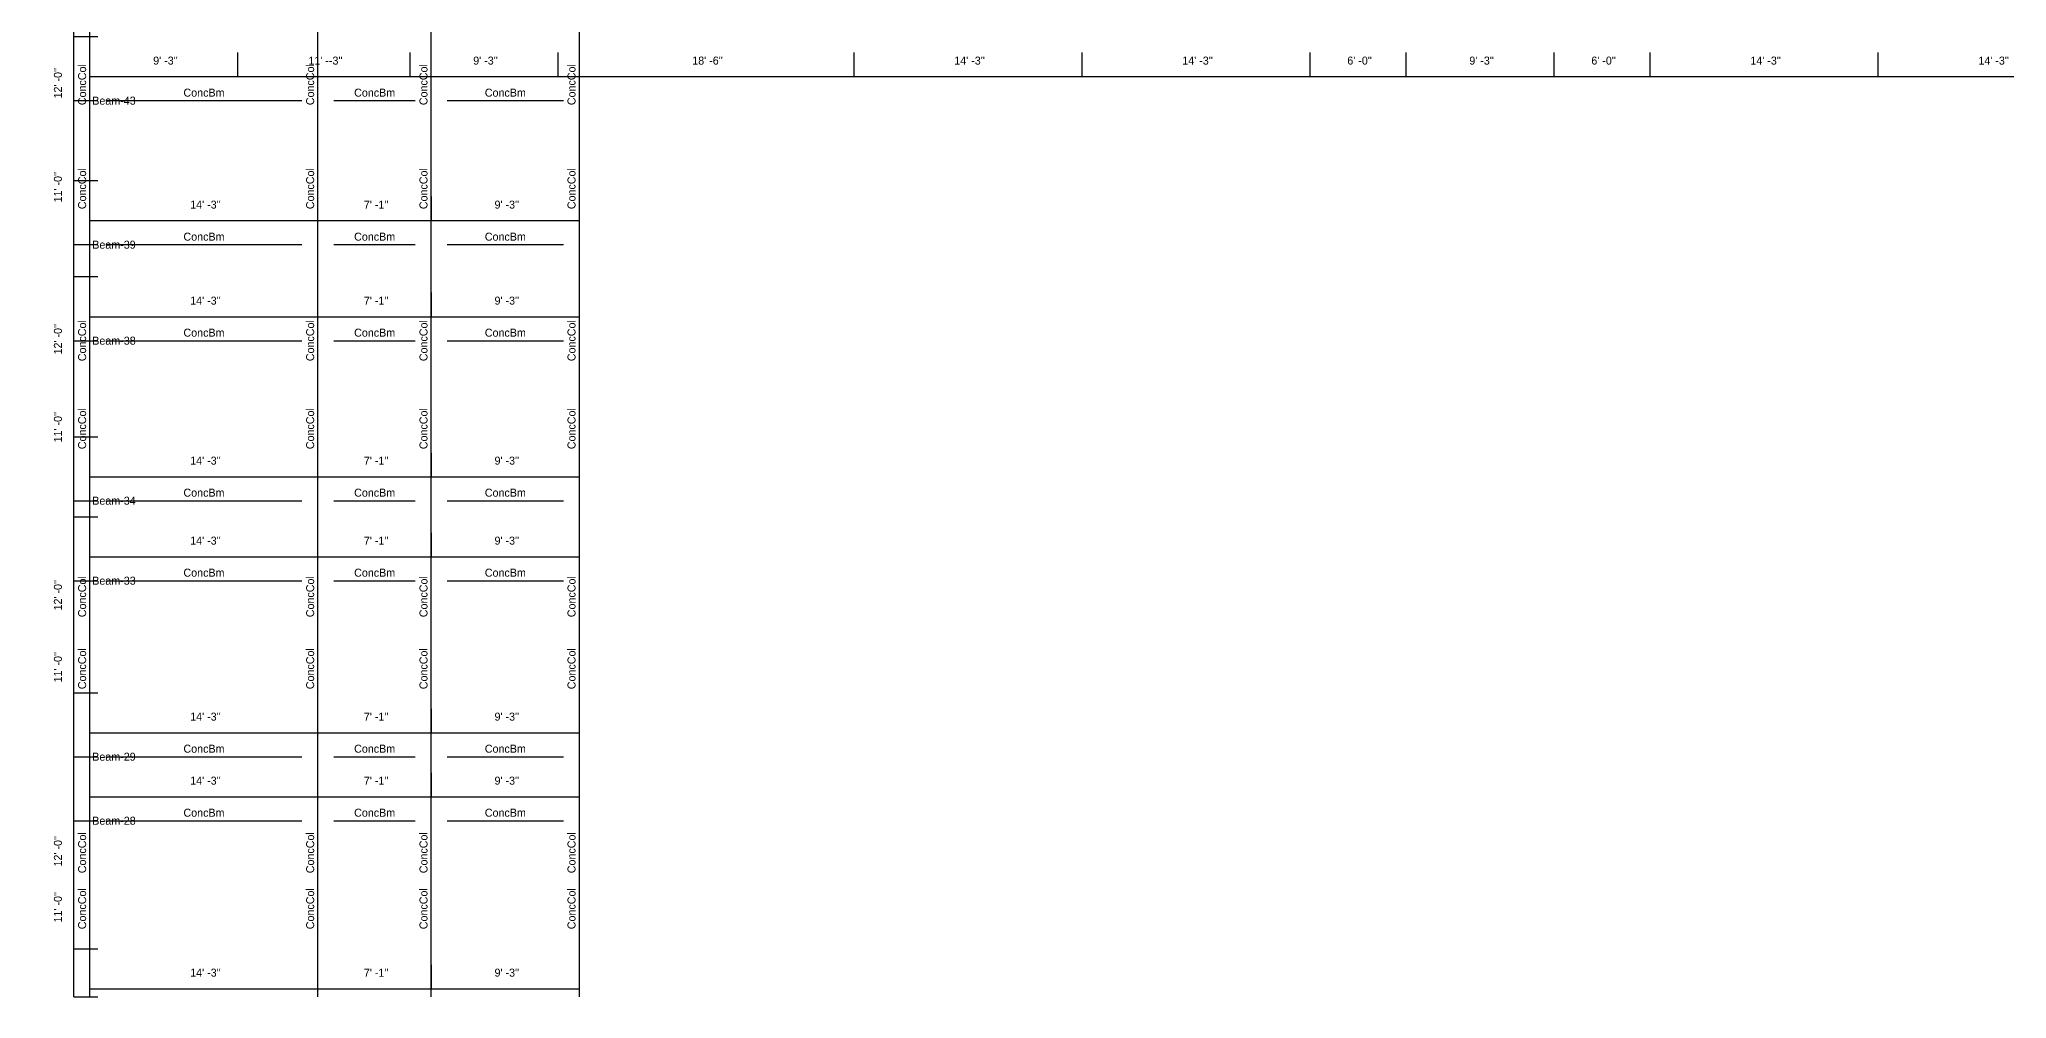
# Model space of a CAD drawing. Extents: x -38 to 2998, y -195 to 11529.
# Drawn here: x -38 to 1437, y 587 to 1306 of the extents above; entities that cross this region are included whole.
import ezdxf
from ezdxf.enums import TextEntityAlignment as Align

# ---------------------------------------------------------------- set-up
doc = ezdxf.new("R2010")
doc.units = 0
doc.header["$MEASUREMENT"] = 0
doc.layers.get('0').update_dxf_attribs({"linetype": 'CONTINUOUS'})
for name, color, linetype in [('CENTERLINES', 7, 'CONTINUOUS'), ('DIMENSIONS', 4, 'CONTINUOUS'), ('TEXT', 5, 'CONTINUOUS')]:
    doc.layers.add(name, color=color, linetype=linetype)
doc.dimstyles.get("Standard").update_dxf_attribs({"dimtxt": 0.18, "dimasz": 0.18, "dimexe": 0.18, "dimexo": 0.0625, "dimgap": 0.09, "dimtad": 0, "dimtih": 1, "dimtoh": 1, "dimdec": 4, "dimzin": 0, "dimtxsty": 'STANDARD', "dimcen": 0.09, "dimazin": 3, "dimtfac": 1, "dimtdec": 4, "dimtofl": 0, "dimtmove": 0, "dimatfit": 3, "dimtolj": 1, "dimtzin": 0})

# ---------------------------------------------------------------- blocks, each defined once
blk = doc.blocks.new('*D1072')
at = {"color": 1, "linetype": 'BYBLOCK'}
for points in [[(4.8, 598.8), (3.7, 597.7), (-3.7, 590.3), (-4.8, 589.2)], [(175.8, 598.8), (174.7, 597.7), (167.3, 590.3), (166.2, 589.2)]]:
    blk.add_solid(points, dxfattribs=at)
at = {"layer": 'DIMENSIONS', "color": 9, "linetype": 'BYBLOCK'}
for p, q in [((0, 594), (0, 612)), ((171, 594), (171, 612))]:
    blk.add_line(p, q, dxfattribs=at)
at = {"layer": 'DIMENSIONS', "color": 0, "linetype": 'BYBLOCK'}
blk.add_line((0, 594), (171, 594), dxfattribs=at)
at = {"layer": 'DIMENSIONS', "color": 0, "linetype": 'BYBLOCK', "insert": (85.5, 606), "char_height": 6, "attachment_point": 5}
blk.add_mtext("\\A1; 14' -3''", dxfattribs=at)
blk = doc.blocks.new('*D1073')
at = {"color": 1, "linetype": 'BYBLOCK'}
for points in [[(175.8, 598.8), (174.7, 597.7), (167.3, 590.3), (166.2, 589.2)], [(260.8, 598.8), (259.7, 597.7), (252.3, 590.3), (251.2, 589.2)]]:
    blk.add_solid(points, dxfattribs=at)
at = {"layer": 'DIMENSIONS', "color": 9, "linetype": 'BYBLOCK'}
for p, q in [((171, 594), (171, 612)), ((256, 594), (256, 612))]:
    blk.add_line(p, q, dxfattribs=at)
at = {"layer": 'DIMENSIONS', "color": 0, "linetype": 'BYBLOCK'}
blk.add_line((171, 594), (256, 594), dxfattribs=at)
at = {"layer": 'DIMENSIONS', "color": 0, "linetype": 'BYBLOCK', "insert": (213.5, 606), "char_height": 6, "attachment_point": 5}
blk.add_mtext("\\A1; 7' -1''", dxfattribs=at)
blk = doc.blocks.new('*D1074')
at = {"color": 1, "linetype": 'BYBLOCK'}
for points in [[(260.8, 598.8), (259.7, 597.7), (252.3, 590.3), (251.2, 589.2)], [(371.8, 598.8), (370.7, 597.7), (363.3, 590.3), (362.2, 589.2)]]:
    blk.add_solid(points, dxfattribs=at)
at = {"layer": 'DIMENSIONS', "color": 9, "linetype": 'BYBLOCK'}
for p, q in [((256, 594), (256, 612)), ((367, 594), (367, 612))]:
    blk.add_line(p, q, dxfattribs=at)
at = {"layer": 'DIMENSIONS', "color": 0, "linetype": 'BYBLOCK'}
blk.add_line((256, 594), (367, 594), dxfattribs=at)
at = {"layer": 'DIMENSIONS', "color": 0, "linetype": 'BYBLOCK', "insert": (311.5, 606), "char_height": 6, "attachment_point": 5}
blk.add_mtext("\\A1; 9' -3''", dxfattribs=at)
blk = doc.blocks.new('*D1075')
at = {"color": 1, "linetype": 'BYBLOCK'}
for points in [[(-8.3, 764.3), (-7.2, 763.2), (-16.8, 772.8), (-15.7, 771.7)], [(-8.3, 620.3), (-7.2, 619.2), (-16.8, 628.8), (-15.7, 627.7)]]:
    blk.add_solid(points, dxfattribs=at)
at = {"layer": 'DIMENSIONS', "color": 9, "linetype": 'BYBLOCK'}
for p, q in [((-12, 768), (6, 768)), ((-12, 624), (6, 624))]:
    blk.add_line(p, q, dxfattribs=at)
at = {"layer": 'DIMENSIONS', "color": 0, "linetype": 'BYBLOCK'}
blk.add_line((-12, 624), (-12, 768), dxfattribs=at)
at = {"layer": 'DIMENSIONS', "color": 0, "linetype": 'BYBLOCK', "insert": (-24, 696), "char_height": 6, "attachment_point": 5, "rotation": 90}
blk.add_mtext("\\A1; 12' -0''", dxfattribs=at)
blk = doc.blocks.new('*D1076')
at = {"color": 1, "linetype": 'BYBLOCK'}
for points in [[(4.8, 790.8), (3.7, 789.7), (-3.7, 782.3), (-4.8, 781.2)], [(175.8, 790.8), (174.7, 789.7), (167.3, 782.3), (166.2, 781.2)]]:
    blk.add_solid(points, dxfattribs=at)
at = {"layer": 'DIMENSIONS', "color": 9, "linetype": 'BYBLOCK'}
for p, q in [((0, 786), (0, 804)), ((171, 786), (171, 804))]:
    blk.add_line(p, q, dxfattribs=at)
at = {"layer": 'DIMENSIONS', "color": 0, "linetype": 'BYBLOCK'}
blk.add_line((0, 786), (171, 786), dxfattribs=at)
at = {"layer": 'DIMENSIONS', "color": 0, "linetype": 'BYBLOCK', "insert": (85.5, 798), "char_height": 6, "attachment_point": 5}
blk.add_mtext("\\A1; 14' -3''", dxfattribs=at)
blk = doc.blocks.new('*D1077')
at = {"color": 1, "linetype": 'BYBLOCK'}
for points in [[(175.8, 790.8), (174.7, 789.7), (167.3, 782.3), (166.2, 781.2)], [(260.8, 790.8), (259.7, 789.7), (252.3, 782.3), (251.2, 781.2)]]:
    blk.add_solid(points, dxfattribs=at)
at = {"layer": 'DIMENSIONS', "color": 9, "linetype": 'BYBLOCK'}
for p, q in [((171, 786), (171, 804)), ((256, 786), (256, 804))]:
    blk.add_line(p, q, dxfattribs=at)
at = {"layer": 'DIMENSIONS', "color": 0, "linetype": 'BYBLOCK'}
blk.add_line((171, 786), (256, 786), dxfattribs=at)
at = {"layer": 'DIMENSIONS', "color": 0, "linetype": 'BYBLOCK', "insert": (213.5, 798), "char_height": 6, "attachment_point": 5}
blk.add_mtext("\\A1; 7' -1''", dxfattribs=at)
blk = doc.blocks.new('*D1078')
at = {"color": 1, "linetype": 'BYBLOCK'}
for points in [[(260.8, 790.8), (259.7, 789.7), (252.3, 782.3), (251.2, 781.2)], [(371.8, 790.8), (370.7, 789.7), (363.3, 782.3), (362.2, 781.2)]]:
    blk.add_solid(points, dxfattribs=at)
at = {"layer": 'DIMENSIONS', "color": 9, "linetype": 'BYBLOCK'}
for p, q in [((256, 786), (256, 804)), ((367, 786), (367, 804))]:
    blk.add_line(p, q, dxfattribs=at)
at = {"layer": 'DIMENSIONS', "color": 0, "linetype": 'BYBLOCK'}
blk.add_line((256, 786), (367, 786), dxfattribs=at)
at = {"layer": 'DIMENSIONS', "color": 0, "linetype": 'BYBLOCK', "insert": (311.5, 798), "char_height": 6, "attachment_point": 5}
blk.add_mtext("\\A1; 9' -3''", dxfattribs=at)
blk = doc.blocks.new('*D1079')
at = {"color": 1, "linetype": 'BYBLOCK'}
for points in [[(-8.3, 956.3), (-7.2, 955.2), (-16.8, 964.8), (-15.7, 963.7)], [(-8.3, 812.3), (-7.2, 811.2), (-16.8, 820.8), (-15.7, 819.7)]]:
    blk.add_solid(points, dxfattribs=at)
at = {"layer": 'DIMENSIONS', "color": 9, "linetype": 'BYBLOCK'}
for p, q in [((-12, 960), (6, 960)), ((-12, 816), (6, 816))]:
    blk.add_line(p, q, dxfattribs=at)
at = {"layer": 'DIMENSIONS', "color": 0, "linetype": 'BYBLOCK'}
blk.add_line((-12, 816), (-12, 960), dxfattribs=at)
at = {"layer": 'DIMENSIONS', "color": 0, "linetype": 'BYBLOCK', "insert": (-24, 888), "char_height": 6, "attachment_point": 5, "rotation": 90}
blk.add_mtext("\\A1; 12' -0''", dxfattribs=at)
blk = doc.blocks.new('*D1080')
at = {"color": 1, "linetype": 'BYBLOCK'}
for points in [[(4.8, 982.8), (3.7, 981.7), (-3.7, 974.3), (-4.8, 973.2)], [(175.8, 982.8), (174.7, 981.7), (167.3, 974.3), (166.2, 973.2)]]:
    blk.add_solid(points, dxfattribs=at)
at = {"layer": 'DIMENSIONS', "color": 9, "linetype": 'BYBLOCK'}
for p, q in [((0, 978), (0, 996)), ((171, 978), (171, 996))]:
    blk.add_line(p, q, dxfattribs=at)
at = {"layer": 'DIMENSIONS', "color": 0, "linetype": 'BYBLOCK'}
blk.add_line((0, 978), (171, 978), dxfattribs=at)
at = {"layer": 'DIMENSIONS', "color": 0, "linetype": 'BYBLOCK', "insert": (85.5, 990), "char_height": 6, "attachment_point": 5}
blk.add_mtext("\\A1; 14' -3''", dxfattribs=at)
blk = doc.blocks.new('*D1081')
at = {"color": 1, "linetype": 'BYBLOCK'}
for points in [[(175.8, 982.8), (174.7, 981.7), (167.3, 974.3), (166.2, 973.2)], [(260.8, 982.8), (259.7, 981.7), (252.3, 974.3), (251.2, 973.2)]]:
    blk.add_solid(points, dxfattribs=at)
at = {"layer": 'DIMENSIONS', "color": 9, "linetype": 'BYBLOCK'}
for p, q in [((171, 978), (171, 996)), ((256, 978), (256, 996))]:
    blk.add_line(p, q, dxfattribs=at)
at = {"layer": 'DIMENSIONS', "color": 0, "linetype": 'BYBLOCK'}
blk.add_line((171, 978), (256, 978), dxfattribs=at)
at = {"layer": 'DIMENSIONS', "color": 0, "linetype": 'BYBLOCK', "insert": (213.5, 990), "char_height": 6, "attachment_point": 5}
blk.add_mtext("\\A1; 7' -1''", dxfattribs=at)
blk = doc.blocks.new('*D1082')
at = {"color": 1, "linetype": 'BYBLOCK'}
for points in [[(260.8, 982.8), (259.7, 981.7), (252.3, 974.3), (251.2, 973.2)], [(371.8, 982.8), (370.7, 981.7), (363.3, 974.3), (362.2, 973.2)]]:
    blk.add_solid(points, dxfattribs=at)
at = {"layer": 'DIMENSIONS', "color": 9, "linetype": 'BYBLOCK'}
for p, q in [((256, 978), (256, 996)), ((367, 978), (367, 996))]:
    blk.add_line(p, q, dxfattribs=at)
at = {"layer": 'DIMENSIONS', "color": 0, "linetype": 'BYBLOCK'}
blk.add_line((256, 978), (367, 978), dxfattribs=at)
at = {"layer": 'DIMENSIONS', "color": 0, "linetype": 'BYBLOCK', "insert": (311.5, 990), "char_height": 6, "attachment_point": 5}
blk.add_mtext("\\A1; 9' -3''", dxfattribs=at)
blk = doc.blocks.new('*D1083')
at = {"color": 1, "linetype": 'BYBLOCK'}
for points in [[(-8.3, 1148.3), (-7.2, 1147.2), (-16.8, 1156.8), (-15.7, 1155.7)], [(-8.3, 1004.3), (-7.2, 1003.2), (-16.8, 1012.8), (-15.7, 1011.7)]]:
    blk.add_solid(points, dxfattribs=at)
at = {"layer": 'DIMENSIONS', "color": 9, "linetype": 'BYBLOCK'}
for p, q in [((-12, 1152), (6, 1152)), ((-12, 1008), (6, 1008))]:
    blk.add_line(p, q, dxfattribs=at)
at = {"layer": 'DIMENSIONS', "color": 0, "linetype": 'BYBLOCK'}
blk.add_line((-12, 1008), (-12, 1152), dxfattribs=at)
at = {"layer": 'DIMENSIONS', "color": 0, "linetype": 'BYBLOCK', "insert": (-24, 1080), "char_height": 6, "attachment_point": 5, "rotation": 90}
blk.add_mtext("\\A1; 12' -0''", dxfattribs=at)
blk = doc.blocks.new('*D1084')
at = {"color": 1, "linetype": 'BYBLOCK'}
for points in [[(4.8, 1174.8), (3.7, 1173.7), (-3.7, 1166.3), (-4.8, 1165.2)], [(175.8, 1174.8), (174.7, 1173.7), (167.3, 1166.3), (166.2, 1165.2)]]:
    blk.add_solid(points, dxfattribs=at)
at = {"layer": 'DIMENSIONS', "color": 9, "linetype": 'BYBLOCK'}
for p, q in [((0, 1170), (0, 1188)), ((171, 1170), (171, 1188))]:
    blk.add_line(p, q, dxfattribs=at)
at = {"layer": 'DIMENSIONS', "color": 0, "linetype": 'BYBLOCK'}
blk.add_line((0, 1170), (171, 1170), dxfattribs=at)
at = {"layer": 'DIMENSIONS', "color": 0, "linetype": 'BYBLOCK', "insert": (85.5, 1182), "char_height": 6, "attachment_point": 5}
blk.add_mtext("\\A1; 14' -3''", dxfattribs=at)
blk = doc.blocks.new('*D1085')
at = {"color": 1, "linetype": 'BYBLOCK'}
for points in [[(175.8, 1174.8), (174.7, 1173.7), (167.3, 1166.3), (166.2, 1165.2)], [(260.8, 1174.8), (259.7, 1173.7), (252.3, 1166.3), (251.2, 1165.2)]]:
    blk.add_solid(points, dxfattribs=at)
at = {"layer": 'DIMENSIONS', "color": 9, "linetype": 'BYBLOCK'}
for p, q in [((171, 1170), (171, 1188)), ((256, 1170), (256, 1188))]:
    blk.add_line(p, q, dxfattribs=at)
at = {"layer": 'DIMENSIONS', "color": 0, "linetype": 'BYBLOCK'}
blk.add_line((171, 1170), (256, 1170), dxfattribs=at)
at = {"layer": 'DIMENSIONS', "color": 0, "linetype": 'BYBLOCK', "insert": (213.5, 1182), "char_height": 6, "attachment_point": 5}
blk.add_mtext("\\A1; 7' -1''", dxfattribs=at)
blk = doc.blocks.new('*D1086')
at = {"color": 1, "linetype": 'BYBLOCK'}
for points in [[(260.8, 1174.8), (259.7, 1173.7), (252.3, 1166.3), (251.2, 1165.2)], [(371.8, 1174.8), (370.7, 1173.7), (363.3, 1166.3), (362.2, 1165.2)]]:
    blk.add_solid(points, dxfattribs=at)
at = {"layer": 'DIMENSIONS', "color": 9, "linetype": 'BYBLOCK'}
for p, q in [((256, 1170), (256, 1188)), ((367, 1170), (367, 1188))]:
    blk.add_line(p, q, dxfattribs=at)
at = {"layer": 'DIMENSIONS', "color": 0, "linetype": 'BYBLOCK'}
blk.add_line((256, 1170), (367, 1170), dxfattribs=at)
at = {"layer": 'DIMENSIONS', "color": 0, "linetype": 'BYBLOCK', "insert": (311.5, 1182), "char_height": 6, "attachment_point": 5}
blk.add_mtext("\\A1; 9' -3''", dxfattribs=at)
blk = doc.blocks.new('*D1087')
at = {"color": 1, "linetype": 'BYBLOCK'}
for points in [[(-8.3, 1340.3), (-7.2, 1339.2), (-16.8, 1348.8), (-15.7, 1347.7)], [(-8.3, 1196.3), (-7.2, 1195.2), (-16.8, 1204.8), (-15.7, 1203.7)]]:
    blk.add_solid(points, dxfattribs=at)
at = {"layer": 'DIMENSIONS', "color": 9, "linetype": 'BYBLOCK'}
for p, q in [((-12, 1344), (6, 1344)), ((-12, 1200), (6, 1200))]:
    blk.add_line(p, q, dxfattribs=at)
at = {"layer": 'DIMENSIONS', "color": 0, "linetype": 'BYBLOCK'}
blk.add_line((-12, 1200), (-12, 1344), dxfattribs=at)
at = {"layer": 'DIMENSIONS', "color": 0, "linetype": 'BYBLOCK', "insert": (-24, 1272), "char_height": 6, "attachment_point": 5, "rotation": 90}
blk.add_mtext("\\A1; 12' -0''", dxfattribs=at)
blk = doc.blocks.new('*D1545')
at = {"color": 1, "linetype": 'BYBLOCK'}
for points in [[(-8.3, 716.3), (-7.2, 715.2), (-16.8, 724.8), (-15.7, 723.7)], [(-8.3, 584.3), (-7.2, 583.2), (-16.8, 592.8), (-15.7, 591.7)]]:
    blk.add_solid(points, dxfattribs=at)
at = {"layer": 'DIMENSIONS', "color": 9, "linetype": 'BYBLOCK'}
for p, q in [((-12, 720), (6, 720)), ((-12, 588), (6, 588))]:
    blk.add_line(p, q, dxfattribs=at)
at = {"layer": 'DIMENSIONS', "color": 0, "linetype": 'BYBLOCK'}
blk.add_line((-12, 588), (-12, 720), dxfattribs=at)
at = {"layer": 'DIMENSIONS', "color": 0, "linetype": 'BYBLOCK', "insert": (-24, 654), "char_height": 6, "attachment_point": 5, "rotation": 90}
blk.add_mtext("\\A1; 11' -0''", dxfattribs=at)
blk = doc.blocks.new('*D1546')
at = {"color": 1, "linetype": 'BYBLOCK'}
for points in [[(4.8, 742.8), (3.7, 741.7), (-3.7, 734.3), (-4.8, 733.2)], [(175.8, 742.8), (174.7, 741.7), (167.3, 734.3), (166.2, 733.2)]]:
    blk.add_solid(points, dxfattribs=at)
at = {"layer": 'DIMENSIONS', "color": 9, "linetype": 'BYBLOCK'}
for p, q in [((0, 738), (0, 756)), ((171, 738), (171, 756))]:
    blk.add_line(p, q, dxfattribs=at)
at = {"layer": 'DIMENSIONS', "color": 0, "linetype": 'BYBLOCK'}
blk.add_line((0, 738), (171, 738), dxfattribs=at)
at = {"layer": 'DIMENSIONS', "color": 0, "linetype": 'BYBLOCK', "insert": (85.5, 750), "char_height": 6, "attachment_point": 5}
blk.add_mtext("\\A1; 14' -3''", dxfattribs=at)
blk = doc.blocks.new('*D1547')
at = {"color": 1, "linetype": 'BYBLOCK'}
for points in [[(175.8, 742.8), (174.7, 741.7), (167.3, 734.3), (166.2, 733.2)], [(260.8, 742.8), (259.7, 741.7), (252.3, 734.3), (251.2, 733.2)]]:
    blk.add_solid(points, dxfattribs=at)
at = {"layer": 'DIMENSIONS', "color": 9, "linetype": 'BYBLOCK'}
for p, q in [((171, 738), (171, 756)), ((256, 738), (256, 756))]:
    blk.add_line(p, q, dxfattribs=at)
at = {"layer": 'DIMENSIONS', "color": 0, "linetype": 'BYBLOCK'}
blk.add_line((171, 738), (256, 738), dxfattribs=at)
at = {"layer": 'DIMENSIONS', "color": 0, "linetype": 'BYBLOCK', "insert": (213.5, 750), "char_height": 6, "attachment_point": 5}
blk.add_mtext("\\A1; 7' -1''", dxfattribs=at)
blk = doc.blocks.new('*D1548')
at = {"color": 1, "linetype": 'BYBLOCK'}
for points in [[(260.8, 742.8), (259.7, 741.7), (252.3, 734.3), (251.2, 733.2)], [(371.8, 742.8), (370.7, 741.7), (363.3, 734.3), (362.2, 733.2)]]:
    blk.add_solid(points, dxfattribs=at)
at = {"layer": 'DIMENSIONS', "color": 9, "linetype": 'BYBLOCK'}
for p, q in [((256, 738), (256, 756)), ((367, 738), (367, 756))]:
    blk.add_line(p, q, dxfattribs=at)
at = {"layer": 'DIMENSIONS', "color": 0, "linetype": 'BYBLOCK'}
blk.add_line((256, 738), (367, 738), dxfattribs=at)
at = {"layer": 'DIMENSIONS', "color": 0, "linetype": 'BYBLOCK', "insert": (311.5, 750), "char_height": 6, "attachment_point": 5}
blk.add_mtext("\\A1; 9' -3''", dxfattribs=at)
blk = doc.blocks.new('*D1549')
at = {"color": 1, "linetype": 'BYBLOCK'}
for points in [[(-8.3, 896.3), (-7.2, 895.2), (-16.8, 904.8), (-15.7, 903.7)], [(-8.3, 764.3), (-7.2, 763.2), (-16.8, 772.8), (-15.7, 771.7)]]:
    blk.add_solid(points, dxfattribs=at)
at = {"layer": 'DIMENSIONS', "color": 9, "linetype": 'BYBLOCK'}
for p, q in [((-12, 900), (6, 900)), ((-12, 768), (6, 768))]:
    blk.add_line(p, q, dxfattribs=at)
at = {"layer": 'DIMENSIONS', "color": 0, "linetype": 'BYBLOCK'}
blk.add_line((-12, 768), (-12, 900), dxfattribs=at)
at = {"layer": 'DIMENSIONS', "color": 0, "linetype": 'BYBLOCK', "insert": (-24, 834), "char_height": 6, "attachment_point": 5, "rotation": 90}
blk.add_mtext("\\A1; 11' -0''", dxfattribs=at)
blk = doc.blocks.new('*D1550')
at = {"color": 1, "linetype": 'BYBLOCK'}
for points in [[(4.8, 922.8), (3.7, 921.7), (-3.7, 914.3), (-4.8, 913.2)], [(175.8, 922.8), (174.7, 921.7), (167.3, 914.3), (166.2, 913.2)]]:
    blk.add_solid(points, dxfattribs=at)
at = {"layer": 'DIMENSIONS', "color": 9, "linetype": 'BYBLOCK'}
for p, q in [((0, 918), (0, 936)), ((171, 918), (171, 936))]:
    blk.add_line(p, q, dxfattribs=at)
at = {"layer": 'DIMENSIONS', "color": 0, "linetype": 'BYBLOCK'}
blk.add_line((0, 918), (171, 918), dxfattribs=at)
at = {"layer": 'DIMENSIONS', "color": 0, "linetype": 'BYBLOCK', "insert": (85.5, 930), "char_height": 6, "attachment_point": 5}
blk.add_mtext("\\A1; 14' -3''", dxfattribs=at)
blk = doc.blocks.new('*D1551')
at = {"color": 1, "linetype": 'BYBLOCK'}
for points in [[(175.8, 922.8), (174.7, 921.7), (167.3, 914.3), (166.2, 913.2)], [(260.8, 922.8), (259.7, 921.7), (252.3, 914.3), (251.2, 913.2)]]:
    blk.add_solid(points, dxfattribs=at)
at = {"layer": 'DIMENSIONS', "color": 9, "linetype": 'BYBLOCK'}
for p, q in [((171, 918), (171, 936)), ((256, 918), (256, 936))]:
    blk.add_line(p, q, dxfattribs=at)
at = {"layer": 'DIMENSIONS', "color": 0, "linetype": 'BYBLOCK'}
blk.add_line((171, 918), (256, 918), dxfattribs=at)
at = {"layer": 'DIMENSIONS', "color": 0, "linetype": 'BYBLOCK', "insert": (213.5, 930), "char_height": 6, "attachment_point": 5}
blk.add_mtext("\\A1; 7' -1''", dxfattribs=at)
blk = doc.blocks.new('*D1552')
at = {"color": 1, "linetype": 'BYBLOCK'}
for points in [[(260.8, 922.8), (259.7, 921.7), (252.3, 914.3), (251.2, 913.2)], [(371.8, 922.8), (370.7, 921.7), (363.3, 914.3), (362.2, 913.2)]]:
    blk.add_solid(points, dxfattribs=at)
at = {"layer": 'DIMENSIONS', "color": 9, "linetype": 'BYBLOCK'}
for p, q in [((256, 918), (256, 936)), ((367, 918), (367, 936))]:
    blk.add_line(p, q, dxfattribs=at)
at = {"layer": 'DIMENSIONS', "color": 0, "linetype": 'BYBLOCK'}
blk.add_line((256, 918), (367, 918), dxfattribs=at)
at = {"layer": 'DIMENSIONS', "color": 0, "linetype": 'BYBLOCK', "insert": (311.5, 930), "char_height": 6, "attachment_point": 5}
blk.add_mtext("\\A1; 9' -3''", dxfattribs=at)
blk = doc.blocks.new('*D1553')
at = {"color": 1, "linetype": 'BYBLOCK'}
for points in [[(-8.3, 1076.3), (-7.2, 1075.2), (-16.8, 1084.8), (-15.7, 1083.7)], [(-8.3, 944.3), (-7.2, 943.2), (-16.8, 952.8), (-15.7, 951.7)]]:
    blk.add_solid(points, dxfattribs=at)
at = {"layer": 'DIMENSIONS', "color": 9, "linetype": 'BYBLOCK'}
for p, q in [((-12, 1080), (6, 1080)), ((-12, 948), (6, 948))]:
    blk.add_line(p, q, dxfattribs=at)
at = {"layer": 'DIMENSIONS', "color": 0, "linetype": 'BYBLOCK'}
blk.add_line((-12, 948), (-12, 1080), dxfattribs=at)
at = {"layer": 'DIMENSIONS', "color": 0, "linetype": 'BYBLOCK', "insert": (-24, 1014), "char_height": 6, "attachment_point": 5, "rotation": 90}
blk.add_mtext("\\A1; 11' -0''", dxfattribs=at)
blk = doc.blocks.new('*D1554')
at = {"color": 1, "linetype": 'BYBLOCK'}
for points in [[(4.8, 1102.8), (3.7, 1101.7), (-3.7, 1094.3), (-4.8, 1093.2)], [(175.8, 1102.8), (174.7, 1101.7), (167.3, 1094.3), (166.2, 1093.2)]]:
    blk.add_solid(points, dxfattribs=at)
at = {"layer": 'DIMENSIONS', "color": 9, "linetype": 'BYBLOCK'}
for p, q in [((0, 1098), (0, 1116)), ((171, 1098), (171, 1116))]:
    blk.add_line(p, q, dxfattribs=at)
at = {"layer": 'DIMENSIONS', "color": 0, "linetype": 'BYBLOCK'}
blk.add_line((0, 1098), (171, 1098), dxfattribs=at)
at = {"layer": 'DIMENSIONS', "color": 0, "linetype": 'BYBLOCK', "insert": (85.5, 1110), "char_height": 6, "attachment_point": 5}
blk.add_mtext("\\A1; 14' -3''", dxfattribs=at)
blk = doc.blocks.new('*D1555')
at = {"color": 1, "linetype": 'BYBLOCK'}
for points in [[(175.8, 1102.8), (174.7, 1101.7), (167.3, 1094.3), (166.2, 1093.2)], [(260.8, 1102.8), (259.7, 1101.7), (252.3, 1094.3), (251.2, 1093.2)]]:
    blk.add_solid(points, dxfattribs=at)
at = {"layer": 'DIMENSIONS', "color": 9, "linetype": 'BYBLOCK'}
for p, q in [((171, 1098), (171, 1116)), ((256, 1098), (256, 1116))]:
    blk.add_line(p, q, dxfattribs=at)
at = {"layer": 'DIMENSIONS', "color": 0, "linetype": 'BYBLOCK'}
blk.add_line((171, 1098), (256, 1098), dxfattribs=at)
at = {"layer": 'DIMENSIONS', "color": 0, "linetype": 'BYBLOCK', "insert": (213.5, 1110), "char_height": 6, "attachment_point": 5}
blk.add_mtext("\\A1; 7' -1''", dxfattribs=at)
blk = doc.blocks.new('*D1556')
at = {"color": 1, "linetype": 'BYBLOCK'}
for points in [[(260.8, 1102.8), (259.7, 1101.7), (252.3, 1094.3), (251.2, 1093.2)], [(371.8, 1102.8), (370.7, 1101.7), (363.3, 1094.3), (362.2, 1093.2)]]:
    blk.add_solid(points, dxfattribs=at)
at = {"layer": 'DIMENSIONS', "color": 9, "linetype": 'BYBLOCK'}
for p, q in [((256, 1098), (256, 1116)), ((367, 1098), (367, 1116))]:
    blk.add_line(p, q, dxfattribs=at)
at = {"layer": 'DIMENSIONS', "color": 0, "linetype": 'BYBLOCK'}
blk.add_line((256, 1098), (367, 1098), dxfattribs=at)
at = {"layer": 'DIMENSIONS', "color": 0, "linetype": 'BYBLOCK', "insert": (311.5, 1110), "char_height": 6, "attachment_point": 5}
blk.add_mtext("\\A1; 9' -3''", dxfattribs=at)
blk = doc.blocks.new('*D1557')
at = {"color": 1, "linetype": 'BYBLOCK'}
for points in [[(-8.3, 1256.3), (-7.2, 1255.2), (-16.8, 1264.8), (-15.7, 1263.7)], [(-8.3, 1124.3), (-7.2, 1123.2), (-16.8, 1132.8), (-15.7, 1131.7)]]:
    blk.add_solid(points, dxfattribs=at)
at = {"layer": 'DIMENSIONS', "color": 9, "linetype": 'BYBLOCK'}
for p, q in [((-12, 1260), (6, 1260)), ((-12, 1128), (6, 1128))]:
    blk.add_line(p, q, dxfattribs=at)
at = {"layer": 'DIMENSIONS', "color": 0, "linetype": 'BYBLOCK'}
blk.add_line((-12, 1128), (-12, 1260), dxfattribs=at)
at = {"layer": 'DIMENSIONS', "color": 0, "linetype": 'BYBLOCK', "insert": (-24, 1194), "char_height": 6, "attachment_point": 5, "rotation": 90}
blk.add_mtext("\\A1; 11' -0''", dxfattribs=at)
blk = doc.blocks.new('*D1558')
at = {"color": 1, "linetype": 'BYBLOCK'}
for points in [[(4.8, 1282.8), (3.7, 1281.7), (-3.7, 1274.3), (-4.8, 1273.2)], [(115.8, 1282.8), (114.7, 1281.7), (107.3, 1274.3), (106.2, 1273.2)]]:
    blk.add_solid(points, dxfattribs=at)
at = {"layer": 'DIMENSIONS', "color": 9, "linetype": 'BYBLOCK'}
for p, q in [((0, 1278), (0, 1296)), ((111, 1278), (111, 1296))]:
    blk.add_line(p, q, dxfattribs=at)
at = {"layer": 'DIMENSIONS', "color": 0, "linetype": 'BYBLOCK'}
blk.add_line((0, 1278), (111, 1278), dxfattribs=at)
at = {"layer": 'DIMENSIONS', "color": 0, "linetype": 'BYBLOCK', "insert": (55.5, 1290), "char_height": 6, "attachment_point": 5}
blk.add_mtext("\\A1; 9' -3''", dxfattribs=at)
blk = doc.blocks.new('*D1559')
at = {"color": 1, "linetype": 'BYBLOCK'}
for points in [[(115.8, 1282.8), (114.7, 1281.7), (107.3, 1274.3), (106.2, 1273.2)], [(244.8, 1282.8), (243.7, 1281.7), (236.3, 1274.3), (235.2, 1273.2)]]:
    blk.add_solid(points, dxfattribs=at)
at = {"layer": 'DIMENSIONS', "color": 9, "linetype": 'BYBLOCK'}
for p, q in [((111, 1278), (111, 1296)), ((240, 1278), (240, 1296))]:
    blk.add_line(p, q, dxfattribs=at)
at = {"layer": 'DIMENSIONS', "color": 0, "linetype": 'BYBLOCK'}
blk.add_line((111, 1278), (240, 1278), dxfattribs=at)
at = {"layer": 'DIMENSIONS', "color": 0, "linetype": 'BYBLOCK', "insert": (175.5, 1290), "char_height": 6, "attachment_point": 5}
blk.add_mtext("\\A1; 11' --3''", dxfattribs=at)
blk = doc.blocks.new('*D1560')
at = {"color": 1, "linetype": 'BYBLOCK'}
for points in [[(244.8, 1282.8), (243.7, 1281.7), (236.3, 1274.3), (235.2, 1273.2)], [(355.8, 1282.8), (354.7, 1281.7), (347.3, 1274.3), (346.2, 1273.2)]]:
    blk.add_solid(points, dxfattribs=at)
at = {"layer": 'DIMENSIONS', "color": 9, "linetype": 'BYBLOCK'}
for p, q in [((240, 1278), (240, 1296)), ((351, 1278), (351, 1296))]:
    blk.add_line(p, q, dxfattribs=at)
at = {"layer": 'DIMENSIONS', "color": 0, "linetype": 'BYBLOCK'}
blk.add_line((240, 1278), (351, 1278), dxfattribs=at)
at = {"layer": 'DIMENSIONS', "color": 0, "linetype": 'BYBLOCK', "insert": (295.5, 1290), "char_height": 6, "attachment_point": 5}
blk.add_mtext("\\A1; 9' -3''", dxfattribs=at)
blk = doc.blocks.new('*D1561')
at = {"color": 1, "linetype": 'BYBLOCK'}
for points in [[(355.8, 1282.8), (354.7, 1281.7), (347.3, 1274.3), (346.2, 1273.2)], [(577.8, 1282.8), (576.7, 1281.7), (569.3, 1274.3), (568.2, 1273.2)]]:
    blk.add_solid(points, dxfattribs=at)
at = {"layer": 'DIMENSIONS', "color": 9, "linetype": 'BYBLOCK'}
for p, q in [((351, 1278), (351, 1296)), ((573, 1278), (573, 1296))]:
    blk.add_line(p, q, dxfattribs=at)
at = {"layer": 'DIMENSIONS', "color": 0, "linetype": 'BYBLOCK'}
blk.add_line((351, 1278), (573, 1278), dxfattribs=at)
at = {"layer": 'DIMENSIONS', "color": 0, "linetype": 'BYBLOCK', "insert": (462, 1290), "char_height": 6, "attachment_point": 5}
blk.add_mtext("\\A1; 18' -6''", dxfattribs=at)
blk = doc.blocks.new('*D1562')
at = {"color": 1, "linetype": 'BYBLOCK'}
for points in [[(577.8, 1282.8), (576.7, 1281.7), (569.3, 1274.3), (568.2, 1273.2)], [(748.8, 1282.8), (747.7, 1281.7), (740.3, 1274.3), (739.2, 1273.2)]]:
    blk.add_solid(points, dxfattribs=at)
at = {"layer": 'DIMENSIONS', "color": 9, "linetype": 'BYBLOCK'}
for p, q in [((573, 1278), (573, 1296)), ((744, 1278), (744, 1296))]:
    blk.add_line(p, q, dxfattribs=at)
at = {"layer": 'DIMENSIONS', "color": 0, "linetype": 'BYBLOCK'}
blk.add_line((573, 1278), (744, 1278), dxfattribs=at)
at = {"layer": 'DIMENSIONS', "color": 0, "linetype": 'BYBLOCK', "insert": (658.5, 1290), "char_height": 6, "attachment_point": 5}
blk.add_mtext("\\A1; 14' -3''", dxfattribs=at)
blk = doc.blocks.new('*D1563')
at = {"color": 1, "linetype": 'BYBLOCK'}
for points in [[(748.8, 1282.8), (747.7, 1281.7), (740.3, 1274.3), (739.2, 1273.2)], [(919.8, 1282.8), (918.7, 1281.7), (911.3, 1274.3), (910.2, 1273.2)]]:
    blk.add_solid(points, dxfattribs=at)
at = {"layer": 'DIMENSIONS', "color": 9, "linetype": 'BYBLOCK'}
for p, q in [((744, 1278), (744, 1296)), ((915, 1278), (915, 1296))]:
    blk.add_line(p, q, dxfattribs=at)
at = {"layer": 'DIMENSIONS', "color": 0, "linetype": 'BYBLOCK'}
blk.add_line((744, 1278), (915, 1278), dxfattribs=at)
at = {"layer": 'DIMENSIONS', "color": 0, "linetype": 'BYBLOCK', "insert": (829.5, 1290), "char_height": 6, "attachment_point": 5}
blk.add_mtext("\\A1; 14' -3''", dxfattribs=at)
blk = doc.blocks.new('*D1564')
at = {"color": 1, "linetype": 'BYBLOCK'}
for points in [[(919.8, 1282.8), (918.7, 1281.7), (911.3, 1274.3), (910.2, 1273.2)], [(991.8, 1282.8), (990.7, 1281.7), (983.3, 1274.3), (982.2, 1273.2)]]:
    blk.add_solid(points, dxfattribs=at)
at = {"layer": 'DIMENSIONS', "color": 9, "linetype": 'BYBLOCK'}
for p, q in [((915, 1278), (915, 1296)), ((987, 1278), (987, 1296))]:
    blk.add_line(p, q, dxfattribs=at)
at = {"layer": 'DIMENSIONS', "color": 0, "linetype": 'BYBLOCK'}
blk.add_line((915, 1278), (987, 1278), dxfattribs=at)
at = {"layer": 'DIMENSIONS', "color": 0, "linetype": 'BYBLOCK', "insert": (951, 1290), "char_height": 6, "attachment_point": 5}
blk.add_mtext("\\A1; 6' -0''", dxfattribs=at)
blk = doc.blocks.new('*D1565')
at = {"color": 1, "linetype": 'BYBLOCK'}
for points in [[(991.8, 1282.8), (990.7, 1281.7), (983.3, 1274.3), (982.2, 1273.2)], [(1102.8, 1282.8), (1101.7, 1281.7), (1094.3, 1274.3), (1093.2, 1273.2)]]:
    blk.add_solid(points, dxfattribs=at)
at = {"layer": 'DIMENSIONS', "color": 9, "linetype": 'BYBLOCK'}
for p, q in [((987, 1278), (987, 1296)), ((1098, 1278), (1098, 1296))]:
    blk.add_line(p, q, dxfattribs=at)
at = {"layer": 'DIMENSIONS', "color": 0, "linetype": 'BYBLOCK'}
blk.add_line((987, 1278), (1098, 1278), dxfattribs=at)
at = {"layer": 'DIMENSIONS', "color": 0, "linetype": 'BYBLOCK', "insert": (1042.5, 1290), "char_height": 6, "attachment_point": 5}
blk.add_mtext("\\A1; 9' -3''", dxfattribs=at)
blk = doc.blocks.new('*D1566')
at = {"color": 1, "linetype": 'BYBLOCK'}
for points in [[(1102.8, 1282.8), (1101.7, 1281.7), (1094.3, 1274.3), (1093.2, 1273.2)], [(1174.8, 1282.8), (1173.7, 1281.7), (1166.3, 1274.3), (1165.2, 1273.2)]]:
    blk.add_solid(points, dxfattribs=at)
at = {"layer": 'DIMENSIONS', "color": 9, "linetype": 'BYBLOCK'}
for p, q in [((1098, 1278), (1098, 1296)), ((1170, 1278), (1170, 1296))]:
    blk.add_line(p, q, dxfattribs=at)
at = {"layer": 'DIMENSIONS', "color": 0, "linetype": 'BYBLOCK'}
blk.add_line((1098, 1278), (1170, 1278), dxfattribs=at)
at = {"layer": 'DIMENSIONS', "color": 0, "linetype": 'BYBLOCK', "insert": (1134, 1290), "char_height": 6, "attachment_point": 5}
blk.add_mtext("\\A1; 6' -0''", dxfattribs=at)
blk = doc.blocks.new('*D1567')
at = {"color": 1, "linetype": 'BYBLOCK'}
for points in [[(1174.8, 1282.8), (1173.7, 1281.7), (1166.3, 1274.3), (1165.2, 1273.2)], [(1345.8, 1282.8), (1344.7, 1281.7), (1337.3, 1274.3), (1336.2, 1273.2)]]:
    blk.add_solid(points, dxfattribs=at)
at = {"layer": 'DIMENSIONS', "color": 9, "linetype": 'BYBLOCK'}
for p, q in [((1170, 1278), (1170, 1296)), ((1341, 1278), (1341, 1296))]:
    blk.add_line(p, q, dxfattribs=at)
at = {"layer": 'DIMENSIONS', "color": 0, "linetype": 'BYBLOCK'}
blk.add_line((1170, 1278), (1341, 1278), dxfattribs=at)
at = {"layer": 'DIMENSIONS', "color": 0, "linetype": 'BYBLOCK', "insert": (1255.5, 1290), "char_height": 6, "attachment_point": 5}
blk.add_mtext("\\A1; 14' -3''", dxfattribs=at)
blk = doc.blocks.new('*D1568')
at = {"color": 1, "linetype": 'BYBLOCK'}
for points in [[(1345.8, 1282.8), (1344.7, 1281.7), (1337.3, 1274.3), (1336.2, 1273.2)], [(1516.8, 1282.8), (1515.7, 1281.7), (1508.3, 1274.3), (1507.2, 1273.2)]]:
    blk.add_solid(points, dxfattribs=at)
at = {"layer": 'DIMENSIONS', "color": 9, "linetype": 'BYBLOCK'}
for p, q in [((1341, 1278), (1341, 1296)), ((1512, 1278), (1512, 1296))]:
    blk.add_line(p, q, dxfattribs=at)
at = {"layer": 'DIMENSIONS', "color": 0, "linetype": 'BYBLOCK'}
blk.add_line((1341, 1278), (1512, 1278), dxfattribs=at)
at = {"layer": 'DIMENSIONS', "color": 0, "linetype": 'BYBLOCK', "insert": (1426.5, 1290), "char_height": 6, "attachment_point": 5}
blk.add_mtext("\\A1; 14' -3''", dxfattribs=at)
blk = doc.blocks.new('*D1573')
at = {"color": 1, "linetype": 'BYBLOCK'}
for points in [[(-8.3, 1436.3), (-7.2, 1435.2), (-16.8, 1444.8), (-15.7, 1443.7)], [(-8.3, 1304.3), (-7.2, 1303.2), (-16.8, 1312.8), (-15.7, 1311.7)]]:
    blk.add_solid(points, dxfattribs=at)
at = {"layer": 'DIMENSIONS', "color": 9, "linetype": 'BYBLOCK'}
for p, q in [((-12, 1440), (6, 1440)), ((-12, 1308), (6, 1308))]:
    blk.add_line(p, q, dxfattribs=at)
at = {"layer": 'DIMENSIONS', "color": 0, "linetype": 'BYBLOCK'}
blk.add_line((-12, 1308), (-12, 1440), dxfattribs=at)
at = {"layer": 'DIMENSIONS', "color": 0, "linetype": 'BYBLOCK', "insert": (-24, 1374), "char_height": 6, "attachment_point": 5, "rotation": 90}
blk.add_mtext("\\A1; 11' -0''", dxfattribs=at)

msp = doc.modelspace()

# ---------------------------------------------------------------- linework, layer by layer
at = {"layer": 'CENTERLINES', "color": 0, "linetype": 'CONTINUOUS'}
for p, q in [((0, 1200), (0, 1344)), ((171, 1200), (171, 1344)), ((255.996, 1200), (255.996, 1344)), ((366.996, 1200), (366.996, 1344)), ((0, 1128), (0, 1260)), ((12, 1260), (159, 1260)), ((171, 1128), (171, 1260)), ((183, 1260), (243.996, 1260)), ((255.996, 1128), (255.996, 1260)), ((267.996, 1260), (354.996, 1260)), ((366.996, 1128), (366.996, 1260)), ((0, 1008), (0, 1152)), ((12, 1152), (159, 1152)), ((171, 1008), (171, 1152)), ((183, 1152), (243.996, 1152)), ((255.996, 1008), (255.996, 1152)), ((267.996, 1152), (354.996, 1152)), ((366.996, 1008), (366.996, 1152)), ((0, 948), (0, 1080)), ((12, 1080), (159, 1080)), ((171, 948), (171, 1080)), ((183, 1080), (243.996, 1080)), ((255.996, 948), (255.996, 1080)), ((267.996, 1080), (354.996, 1080)), ((366.996, 948), (366.996, 1080)), ((0, 816), (0, 960)), ((12, 960), (159, 960)), ((171, 816), (171, 960)), ((183, 960), (243.996, 960)), ((255.996, 816), (255.996, 960)), ((267.996, 960), (354.996, 960)), ((366.996, 816), (366.996, 960)), ((0, 768), (0, 900)), ((12, 900), (159, 900)), ((171, 768), (171, 900)), ((183, 900), (243.996, 900)), ((255.996, 768), (255.996, 900)), ((267.996, 900), (354.996, 900)), ((366.996, 768), (366.996, 900)), ((0, 624), (0, 768)), ((12, 768), (159, 768)), ((171, 624), (171, 768)), ((183, 768), (243.996, 768)), ((255.996, 624), (255.996, 768)), ((267.996, 768), (354.996, 768)), ((366.996, 624), (366.996, 768)), ((0, 588), (0, 720)), ((12, 720), (159, 720)), ((171, 588), (171, 720)), ((183, 720), (243.996, 720)), ((255.996, 588), (255.996, 720)), ((267.996, 720), (354.996, 720)), ((366.996, 588), (366.996, 720))]:
    msp.add_line(p, q, dxfattribs=at)

# ---------------------------------------------------------------- texts
at = {"layer": 'TEXT', "color": 0}
for p in [(-6, 1272), (165, 1272), (249.996, 1272), (360.996, 1272), (-6, 1194), (165, 1194), (249.996, 1194), (360.996, 1194), (-6, 1080), (165, 1080), (249.996, 1080), (360.996, 1080), (-6, 1014), (165, 1014), (249.996, 1014), (360.996, 1014), (-6, 888), (165, 888), (249.996, 888), (360.996, 888), (-6, 834), (165, 834), (249.996, 834), (360.996, 834), (-6, 696), (165, 696), (249.996, 696), (360.996, 696), (-6, 654), (165, 654), (249.996, 654), (360.996, 654)]:
    msp.add_text('ConcCol', height=6, rotation=90, dxfattribs=at).set_placement(p, align=Align.MIDDLE)
for s, p in [('ConcBm', (85.5, 1266)), ('ConcBm', (213.498, 1266)), ('ConcBm', (311.496, 1266)), ('Beam-43', (18, 1260)), ('Beam-39', (18, 1152)), ('ConcBm', (85.5, 1158)), ('ConcBm', (213.498, 1158)), ('ConcBm', (311.496, 1158)), ('Beam-38', (18, 1080)), ('ConcBm', (85.5, 1086)), ('ConcBm', (213.498, 1086)), ('ConcBm', (311.496, 1086)), ('Beam-34', (18, 960)), ('ConcBm', (85.5, 966)), ('ConcBm', (213.498, 966)), ('ConcBm', (311.496, 966)), ('Beam-33', (18, 900)), ('ConcBm', (85.5, 906)), ('ConcBm', (213.498, 906)), ('ConcBm', (311.496, 906)), ('Beam-29', (18, 768)), ('ConcBm', (85.5, 774)), ('ConcBm', (213.498, 774)), ('ConcBm', (311.496, 774)), ('Beam-28', (18, 720)), ('ConcBm', (85.5, 726)), ('ConcBm', (213.498, 726)), ('ConcBm', (311.496, 726))]:
    msp.add_text(s, height=6, dxfattribs=at).set_placement(p, align=Align.MIDDLE)

# ---------------------------------------------------------------- dimensions: what is measured, and where the dimension line sits
at = {"layer": 'DIMENSIONS'}
for base, p1, p2, picture, middle in [((-12, 1440), (-24, 1308), (-24, 1440), '*D1573', (-24, 1374)), ((-12, 1344), (-24, 1200), (-24, 1344), '*D1087', (-24, 1272)), ((111, 1278), (0, 1266), (111, 1266), '*D1558', (55.5, 1266)), ((240, 1278), (111, 1266), (240, 1266), '*D1559', (175.5, 1266)), ((351, 1278), (240, 1266), (351, 1266), '*D1560', (295.5, 1266)), ((573, 1278), (351, 1266), (573, 1266), '*D1561', (462, 1266)), ((744, 1278), (573, 1266), (744, 1266), '*D1562', (658.5, 1266)), ((915, 1278), (744, 1266), (915, 1266), '*D1563', (829.5, 1266)), ((987, 1278), (915, 1266), (987, 1266), '*D1564', (951, 1266)), ((1098, 1278), (987, 1266), (1098, 1266), '*D1565', (1042.5, 1266)), ((1170, 1278), (1098, 1266), (1170, 1266), '*D1566', (1134, 1266)), ((1341, 1278), (1170, 1266), (1341, 1266), '*D1567', (1255.5, 1266)), ((1512, 1278), (1341, 1266), (1512, 1266), '*D1568', (1426.5, 1266)), ((-12, 1260), (-24, 1128), (-24, 1260), '*D1557', (-24, 1194)), ((171, 1170), (0, 1158), (171, 1158), '*D1084', (85.5, 1158)), ((255.996, 1170), (171, 1158), (255.996, 1158), '*D1085', (213.498, 1158)), ((366.996, 1170), (255.996, 1158), (366.996, 1158), '*D1086', (311.496, 1158)), ((-12, 1152), (-24, 1008), (-24, 1152), '*D1083', (-24, 1080)), ((171, 1098), (0, 1086), (171, 1086), '*D1554', (85.5, 1086)), ((255.996, 1098), (171, 1086), (255.996, 1086), '*D1555', (213.498, 1086)), ((366.996, 1098), (255.996, 1086), (366.996, 1086), '*D1556', (311.496, 1086)), ((-12, 1080), (-24, 948), (-24, 1080), '*D1553', (-24, 1014)), ((171, 978), (0, 966), (171, 966), '*D1080', (85.5, 966)), ((255.996, 978), (171, 966), (255.996, 966), '*D1081', (213.498, 966)), ((366.996, 978), (255.996, 966), (366.996, 966), '*D1082', (311.496, 966)), ((-12, 960), (-24, 816), (-24, 960), '*D1079', (-24, 888)), ((171, 918), (0, 906), (171, 906), '*D1550', (85.5, 906)), ((255.996, 918), (171, 906), (255.996, 906), '*D1551', (213.498, 906)), ((366.996, 918), (255.996, 906), (366.996, 906), '*D1552', (311.496, 906)), ((-12, 900), (-24, 768), (-24, 900), '*D1549', (-24, 834)), ((171, 786), (0, 774), (171, 774), '*D1076', (85.5, 774)), ((255.996, 786), (171, 774), (255.996, 774), '*D1077', (213.498, 774)), ((366.996, 786), (255.996, 774), (366.996, 774), '*D1078', (311.496, 774)), ((-12, 768), (-24, 624), (-24, 768), '*D1075', (-24, 696)), ((171, 738), (0, 726), (171, 726), '*D1546', (85.5, 726)), ((255.996, 738), (171, 726), (255.996, 726), '*D1547', (213.498, 726)), ((366.996, 738), (255.996, 726), (366.996, 726), '*D1548', (311.496, 726)), ((-12, 720), (-24, 588), (-24, 720), '*D1545', (-24, 654)), ((171, 594), (0, 582), (171, 582), '*D1072', (85.5, 582)), ((255.996, 594), (171, 582), (255.996, 582), '*D1073', (213.498, 582)), ((366.996, 594), (255.996, 582), (366.996, 582), '*D1074', (311.496, 582))]:
    dim = msp.add_linear_dim(base=base, p1=p1, p2=p2, dimstyle='STANDARD', dxfattribs=at)
    dim.commit()
    dim.dimension.update_dxf_attribs({"geometry": picture, "text_midpoint": middle})

doc.saveas('drawing.dxf')
